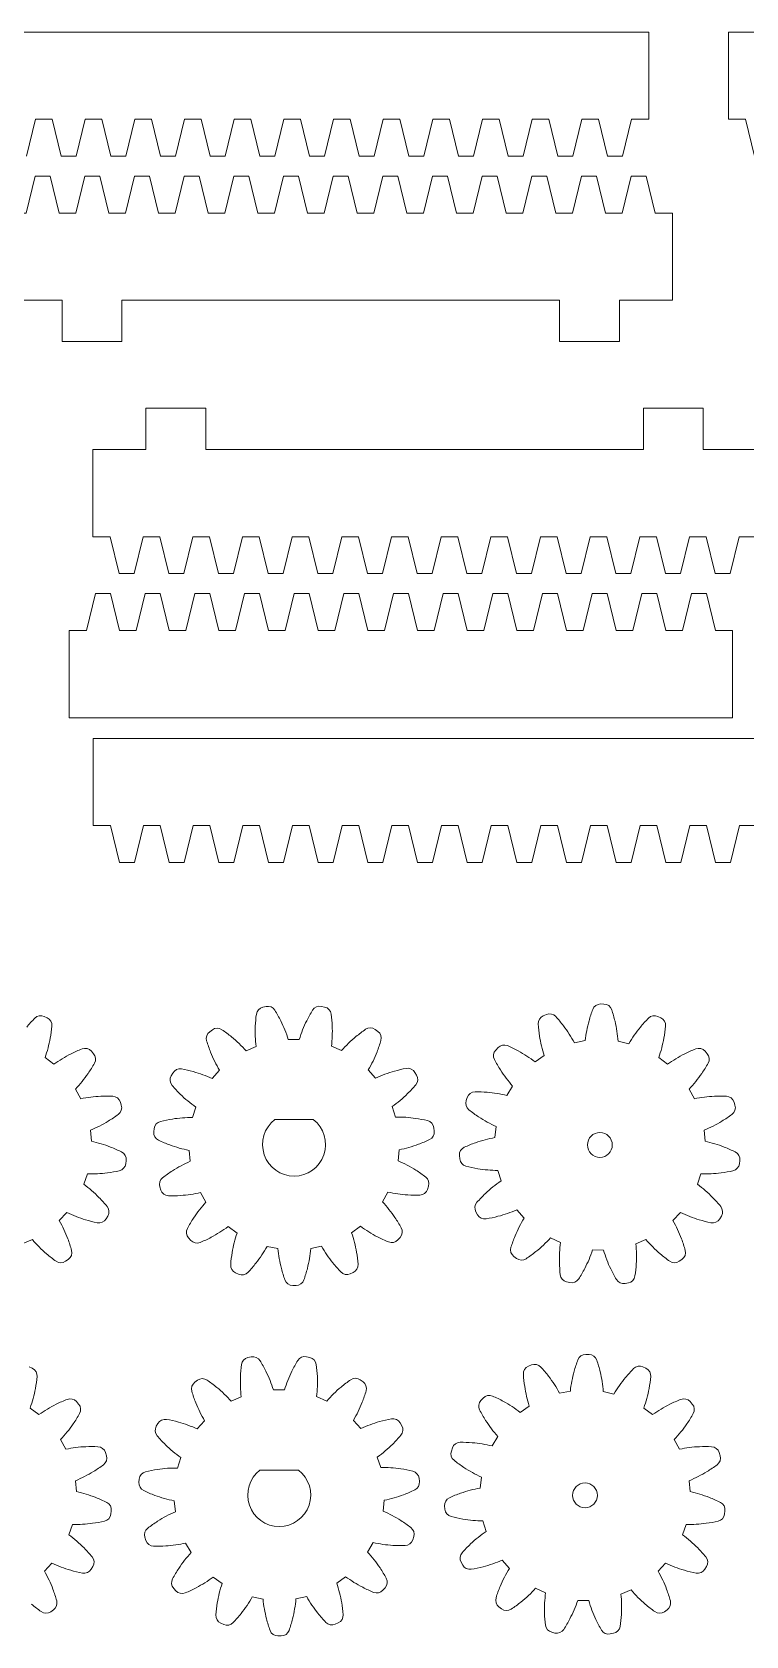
# Model space of a CAD drawing. Header units: millimetres. Extents: x 0 to 634, y 0 to 463.
# Drawn here: x 415.5 to 458.6, y 261.3 to 357.9 of the extents above; entities that cross this region are included whole.
import ezdxf

# ---------------------------------------------------------------- set-up
doc = ezdxf.new("R2010")
doc.units = ezdxf.units.MM
doc.header["$MEASUREMENT"] = 0
doc.layers.get('0').update_dxf_attribs({"linetype": 'CONTINUOUS', "lineweight": 0})

msp = doc.modelspace()

# ---------------------------------------------------------------- linework, layer by layer
for p, q in [((432.50814, 292.40311), (430.18732, 292.40311)), ((431.61202, 271.29268), (429.2912, 271.29268))]:
    msp.add_line(p, q)
for points in [[(414.95516, 284.91906), (415.56628, 285.17856, 0.04019967), (416.42188, 284.32008, 0.021882), (416.99591, 283.87183, 0.31763085), (417.57295, 283.86947), (417.73621, 283.98381, 0.31763085), (417.9312, 284.52692, 0.021882), (417.70613, 285.21957, 0.04019967), (417.19176, 286.31706), (417.64449, 286.80269, 0.04019967), (418.7753, 286.36643, 0.021882), (419.48202, 286.19042, 0.31763085), (420.01013, 286.42296), (420.11277, 286.59382, 0.31763085), (420.07, 287.16928, 0.021882), (419.58266, 287.71051, 0.04019967), (418.66637, 288.5039), (418.88244, 289.13169, 0.04019967), (420.09293, 289.19309, 0.021882), (420.81014, 289.31974, 0.31763085), (421.19801, 289.74698), (421.22228, 289.94482, 0.31763085), (420.94915, 290.45313, 0.021882), (420.2838, 290.74935, 0.04019967), (419.12403, 291.10146), (419.06608, 291.76286, 0.04019967), (420.14694, 292.31129, 0.021882), (420.75062, 292.71871, 0.31763085), (420.93119, 293.26678), (420.87289, 293.45738, 0.31763085), (420.41662, 293.81066, 0.021882), (419.68832, 293.81065, 0.04019967), (418.4856, 293.66059), (418.16364, 294.24124, 0.04019967), (418.92799, 295.18188, 0.021882), (419.31377, 295.79962, 0.31763085), (419.25581, 296.37375), (419.12502, 296.52416, 0.31763085), (418.56451, 296.66131, 0.021882), (417.89917, 296.36508, 0.04019967), (416.86147, 295.7388), (416.33118, 296.1383, 0.04019967), (416.64684, 297.30851, 0.021882), (416.74802, 298.02975, 0.31763085), (416.46155, 298.53067), (416.28089, 298.61488, 0.31763085), (415.71306, 298.51219, 0.021882), (415.22573, 297.97095, 0.04019967)], [(415.52576, 263.20965, 0.021882), (416.09979, 262.76141, 0.31763085), (416.67683, 262.75904), (416.84009, 262.87339, 0.31763085), (417.03508, 263.41649, 0.021882), (416.81001, 264.10915, 0.04019967), (416.29564, 265.20663), (416.74837, 265.69226, 0.04019967), (417.87918, 265.256, 0.021882), (418.5859, 265.07999, 0.31763085), (419.11401, 265.31253), (419.21665, 265.4834, 0.31763085), (419.17388, 266.05885, 0.021882), (418.68654, 266.60009, 0.04019967), (417.77025, 267.39347), (417.98632, 268.02126, 0.04019967), (419.19681, 268.08266, 0.021882), (419.91402, 268.20931, 0.31763085), (420.30189, 268.63655), (420.32616, 268.83439, 0.31763085), (420.05302, 269.3427, 0.021882), (419.38768, 269.63892, 0.04019967), (418.22791, 269.99103), (418.16996, 270.65243, 0.04019967), (419.25082, 271.20087, 0.021882), (419.8545, 271.60829, 0.31763085), (420.03507, 272.15635), (419.97677, 272.34696, 0.31763085), (419.5205, 272.70023, 0.021882), (418.7922, 272.70022, 0.04019967), (417.58948, 272.55016), (417.26752, 273.13081, 0.04019967), (418.03186, 274.07146, 0.021882), (418.41765, 274.6892, 0.31763085), (418.35969, 275.26332), (418.2289, 275.41374, 0.31763085), (417.66839, 275.55089, 0.021882), (417.00305, 275.25465, 0.04019967), (415.96535, 274.62838), (415.43506, 275.02787, 0.04019967), (415.75072, 276.19808, 0.021882), (415.8519, 276.91933, 0.31763085), (415.56543, 277.42024), (415.38477, 277.50446, 0.31763085)]]:
    msp.add_lwpolyline(points, format="xyb")
for points in [[(424.50405, 287.8304, 0.04019967), (425.70354, 288.00436), (426.037, 287.43024, 0.04019967), (425.29153, 286.47456, 0.021882), (424.91811, 285.84927, 0.31763085), (424.98749, 285.27641), (425.12125, 285.12863, 0.31763085), (425.68437, 285.00266, 0.021882), (426.34368, 285.31208, 0.04019967), (427.36871, 285.95889), (427.90686, 285.57003, 0.04019967), (427.61454, 284.39376, 0.021882), (427.52774, 283.67065, 0.31763085), (427.82413, 283.17553), (428.00643, 283.09493, 0.31763085), (428.5721, 283.2089, 0.021882), (429.04856, 283.75974, 0.04019967), (429.72189, 284.76754), (430.37167, 284.63118, 0.04019967), (430.58306, 283.43771, 0.021882), (430.79789, 282.74181, 0.31763085), (431.27002, 282.41005), (431.46935, 282.41057, 0.31763085), (431.93976, 282.74476, 0.021882), (432.15098, 283.44177, 0.04019967), (432.3562, 284.63631), (433.00526, 284.77603, 0.04019967), (433.6838, 283.77173, 0.021882), (434.1631, 283.22336, 0.31763085), (434.72936, 283.11232), (434.91124, 283.19386, 0.31763085), (435.20506, 283.69051, 0.021882), (435.11452, 284.41316, 0.04019967), (434.81612, 285.5879), (435.35225, 285.97954, 0.04019967), (436.38061, 285.33804, 0.021882), (437.04151, 285.03204, 0.31763085), (437.60398, 285.16092), (437.73697, 285.30939, 0.31763085), (437.80338, 285.8826, 0.021882), (437.42674, 286.50595, 0.04019967), (436.67634, 287.45776), (437.00681, 288.0336, 0.04019967), (438.20719, 287.86584, 0.021882), (438.93542, 287.8551, 0.31763085), (439.39684, 288.20161), (439.45794, 288.39134, 0.31763085), (439.28547, 288.94201, 0.021882), (438.68785, 289.35827, 0.04019967), (437.61518, 289.92258), (437.68288, 290.58305, 0.04019967), (438.84771, 290.91803, 0.021882), (439.51734, 291.20442, 0.31763085), (439.79793, 291.70865), (439.77658, 291.90683, 0.31763085), (439.39505, 292.33973, 0.021882), (438.67978, 292.47694, 0.04019967), (437.47033, 292.55616), (437.26353, 293.18707, 0.04019967), (438.19141, 293.96687, 0.021882), (438.68667, 294.50086, 0.31763085), (438.73791, 295.07563), (438.6378, 295.24799, 0.31763085), (438.11317, 295.48828, 0.021882), (437.40394, 295.3227, 0.04019967), (436.26683, 294.90315), (435.82129, 295.3954, 0.04019967), (436.35178, 296.48518, 0.021882), (436.58702, 297.17445, 0.31763085), (436.40006, 297.72036), (436.2385, 297.8371, 0.31763085), (435.66149, 297.84324, 0.021882), (435.08092, 297.4035, 0.04019967), (434.21277, 296.55772), (433.60553, 296.82619, 0.04019967), (433.6469, 298.03753, 0.021882), (433.58146, 298.76289, 0.31763085), (433.18861, 299.18556), (432.99354, 299.2265, 0.31763085), (432.46392, 298.99741, 0.021882), (432.1124, 298.35955, 0.04019967), (431.66331, 297.23378), (430.99938, 297.23206, 0.04019967), (430.54448, 298.35549, 0.021882), (430.18966, 298.99153, 0.31763085), (429.65886, 299.21787), (429.464, 299.17593, 0.31763085), (429.07335, 298.75123, 0.021882), (429.01166, 298.02554, 0.04019967), (429.05929, 296.81443), (428.45346, 296.54282, 0.04019967), (427.58094, 297.3841, 0.021882), (426.99811, 297.82083, 0.31763085), (426.42113, 297.81171), (426.26018, 297.69414, 0.31763085), (426.07604, 297.14726, 0.021882), (426.31485, 296.45922, 0.04019967), (426.85097, 295.37219), (426.40799, 294.87765, 0.04019967), (425.26872, 295.29131, 0.021882), (424.55864, 295.45322, 0.31763085), (424.03526, 295.21022), (423.93604, 295.03734, 0.31763085), (423.99026, 294.46285, 0.021882), (424.48827, 293.93142, 0.04019967), (425.42017, 293.15644), (425.21664, 292.52447, 0.04019967), (424.00762, 292.43899, 0.021882), (423.29307, 292.29809, 0.31763085), (422.91377, 291.86321), (422.89345, 291.66493, 0.31763085), (423.17665, 291.16215, 0.021882), (423.84776, 290.87923, 0.04019967), (425.0143, 290.55028), (425.08541, 289.89017, 0.04019967), (424.01568, 289.32032, 0.021882), (423.42022, 288.90097, 0.31763085), (423.2506, 288.34942), (423.31268, 288.16001, 0.31763085), (423.77589, 287.81589, 0.021882)], [(454.89917, 296.36508, 0.04019967), (453.86147, 295.7388), (453.33118, 296.1383, 0.04019967), (453.64684, 297.30851, 0.021882), (453.74802, 298.02975, 0.31763085), (453.46155, 298.53067), (453.28089, 298.61488, 0.31763085), (452.71306, 298.51219, 0.021882), (452.22573, 297.97095, 0.04019967), (451.53247, 296.97675), (450.88553, 297.12602, 0.04019967), (450.69794, 298.32345, 0.021882), (450.49701, 299.02349, 0.31763085), (450.03157, 299.36459), (449.83228, 299.36804, 0.31763085), (449.3553, 299.04327, 0.021882), (449.13025, 298.35061, 0.04019967), (448.9013, 297.16038), (448.24959, 297.03361, 0.04019967), (447.59117, 298.05122, 0.021882), (447.12288, 298.60902, 0.31763085), (446.55894, 298.73131), (446.37548, 298.6534, 0.31763085), (446.07183, 298.16271, 0.021882), (446.14797, 297.43839, 0.04019967), (446.42292, 296.25795), (445.87911, 295.87706, 0.04019967), (444.86372, 296.53889, 0.021882), (444.20904, 296.85799, 0.31763085), (443.64412, 296.74033), (443.5082, 296.59454, 0.31763085), (443.43039, 296.02277, 0.021882), (443.79455, 295.39204, 0.04019967), (444.52586, 294.42548), (444.18399, 293.85634, 0.04019967), (442.98719, 294.04795, 0.021882), (442.25932, 294.07318, 0.31763085), (441.79109, 293.73592), (441.72623, 293.54745, 0.31763085), (441.88771, 292.99346, 0.021882), (442.47692, 292.56538, 0.04019967), (443.53814, 291.97984), (443.45732, 291.32085, 0.04019967), (442.28605, 291.00912, 0.021882), (441.61085, 290.73611, 0.31763085), (441.32028, 290.23757), (441.33767, 290.039, 0.31763085), (441.71052, 289.59859, 0.021882), (442.42291, 289.44717, 0.04019967), (443.63055, 289.34389), (443.82475, 288.709, 0.04019967), (442.88153, 287.94782, 0.021882), (442.37575, 287.42379, 0.31763085), (442.31307, 286.85016), (442.40973, 286.67584, 0.31763085), (442.92948, 286.42515, 0.021882), (443.64187, 286.57658, 0.04019967), (444.7871, 286.97342), (445.22275, 286.4724, 0.04019967), (444.67068, 285.39339, 0.021882), (444.42176, 284.70894, 0.31763085), (444.59782, 284.15941), (444.75702, 284.03948, 0.31763085), (445.3338, 284.02186, 0.021882), (445.92301, 284.44996, 0.04019967), (446.80782, 285.2783), (447.40959, 284.99779, 0.04019967), (447.34412, 283.78751, 0.021882), (447.39511, 283.061, 0.31763085), (447.77947, 282.63059), (447.97369, 282.58577, 0.31763085), (448.50776, 282.80428, 0.021882), (448.87191, 283.43501, 0.04019967), (449.34331, 284.55162), (450.00715, 284.54013, 0.04019967), (450.4396, 283.40786, 0.021882), (450.78169, 282.76489, 0.31763085), (451.30787, 282.52803), (451.50353, 282.56609, 0.31763085), (451.90256, 282.98293, 0.021882), (451.97868, 283.70724, 0.04019967), (451.95516, 284.91906), (452.56628, 285.17856, 0.04019967), (453.42188, 284.32008, 0.021882), (453.99591, 283.87183, 0.31763085), (454.57295, 283.86947), (454.73621, 283.98381, 0.31763085), (454.9312, 284.52692, 0.021882), (454.70613, 285.21957, 0.04019967), (454.19176, 286.31706), (454.64449, 286.80269, 0.04019967), (455.7753, 286.36643, 0.021882), (456.48202, 286.19042, 0.31763085), (457.01013, 286.42296), (457.11277, 286.59382, 0.31763085), (457.07, 287.16928, 0.021882), (456.58266, 287.71051, 0.04019967), (455.66637, 288.5039), (455.88244, 289.13169, 0.04019967), (457.09293, 289.19309, 0.021882), (457.81014, 289.31974, 0.31763085), (458.19801, 289.74698), (458.22228, 289.94482, 0.31763085), (457.94915, 290.45313, 0.021882), (457.2838, 290.74935, 0.04019967), (456.12403, 291.10146), (456.06608, 291.76286, 0.04019967), (457.14694, 292.31129, 0.021882), (457.75062, 292.71871, 0.31763085), (457.93119, 293.26678), (457.87289, 293.45738, 0.31763085), (457.41662, 293.81066, 0.021882), (456.68832, 293.81065, 0.04019967), (455.4856, 293.66059), (455.16364, 294.24124, 0.04019967), (455.92799, 295.18188, 0.021882), (456.31377, 295.79962, 0.31763085), (456.25581, 296.37375), (456.12502, 296.52416, 0.31763085), (455.56451, 296.66131, 0.021882)], [(423.60793, 266.71997, 0.04019967), (424.80742, 266.89394), (425.14088, 266.31981, 0.04019967), (424.3954, 265.36414, 0.021882), (424.02199, 264.73884, 0.31763085), (424.09137, 264.16598), (424.22513, 264.0182, 0.31763085), (424.78825, 263.89224, 0.021882), (425.44756, 264.20166, 0.04019967), (426.47259, 264.84846), (427.01074, 264.4596, 0.04019967), (426.71842, 263.28334, 0.021882), (426.63162, 262.56022, 0.31763085), (426.928, 262.06511), (427.1103, 261.98451, 0.31763085), (427.67598, 262.09848, 0.021882), (428.15244, 262.64931, 0.04019967), (428.82577, 263.65711), (429.47555, 263.52075, 0.04019967), (429.68694, 262.32729, 0.021882), (429.90176, 261.63138, 0.31763085), (430.3739, 261.29963), (430.57323, 261.30014, 0.31763085), (431.04364, 261.63434, 0.021882), (431.25486, 262.33134, 0.04019967), (431.46007, 263.52589), (432.10914, 263.6656, 0.04019967), (432.78768, 262.6613, 0.021882), (433.26698, 262.11294, 0.31763085), (433.83324, 262.0019), (434.01512, 262.08344, 0.31763085), (434.30894, 262.58008, 0.021882), (434.2184, 263.30274, 0.04019967), (433.92, 264.47747), (434.45613, 264.86911, 0.04019967), (435.48449, 264.22762, 0.021882), (436.14539, 263.92161, 0.31763085), (436.70786, 264.05049), (436.84085, 264.19896, 0.31763085), (436.90726, 264.77217, 0.021882), (436.53062, 265.39552, 0.04019967), (435.78021, 266.34733), (436.11069, 266.92317, 0.04019967), (437.31107, 266.75541, 0.021882), (438.0393, 266.74468, 0.31763085), (438.50072, 267.09119), (438.56182, 267.28091, 0.31763085), (438.38935, 267.83158, 0.021882), (437.79173, 268.24785, 0.04019967), (436.71906, 268.81215), (436.78675, 269.47262, 0.04019967), (437.95158, 269.8076, 0.021882), (438.62122, 270.09399, 0.31763085), (438.90181, 270.59822), (438.88046, 270.7964, 0.31763085), (438.49892, 271.22931, 0.021882), (437.78366, 271.36651, 0.04019967), (436.57421, 271.44574), (436.36741, 272.07664, 0.04019967), (437.29529, 272.85644, 0.021882), (437.79055, 273.39044, 0.31763085), (437.84179, 273.9652), (437.74168, 274.13756, 0.31763085), (437.21705, 274.37785, 0.021882), (436.50781, 274.21227, 0.04019967), (435.37071, 273.79272), (434.92517, 274.28497, 0.04019967), (435.45566, 275.37475, 0.021882), (435.6909, 276.06402, 0.31763085), (435.50394, 276.60994), (435.34238, 276.72668, 0.31763085), (434.76537, 276.73281, 0.021882), (434.1848, 276.29307, 0.04019967), (433.31664, 275.44729), (432.70941, 275.71577, 0.04019967), (432.75078, 276.9271, 0.021882), (432.68534, 277.65246, 0.31763085), (432.29249, 278.07513), (432.09742, 278.11607, 0.31763085), (431.5678, 277.88698, 0.021882), (431.21628, 277.24912, 0.04019967), (430.76719, 276.12335), (430.10326, 276.12163, 0.04019967), (429.64836, 277.24507, 0.021882), (429.29354, 277.8811, 0.31763085), (428.76274, 278.10745), (428.56788, 278.0655, 0.31763085), (428.17723, 277.6408, 0.021882), (428.11554, 276.91511, 0.04019967), (428.16317, 275.70401), (427.55734, 275.43239, 0.04019967), (426.68482, 276.27367, 0.021882), (426.10199, 276.7104, 0.31763085), (425.52501, 276.70129), (425.36406, 276.58371, 0.31763085), (425.17992, 276.03683, 0.021882), (425.41873, 275.34879, 0.04019967), (425.95485, 274.26177), (425.51186, 273.76722, 0.04019967), (424.3726, 274.18089, 0.021882), (423.66252, 274.3428, 0.31763085), (423.13914, 274.09979), (423.03992, 273.92692, 0.31763085), (423.09414, 273.35242, 0.021882), (423.59215, 272.821, 0.04019967), (424.52405, 272.04601), (424.32052, 271.41404, 0.04019967), (423.11149, 271.32856, 0.021882), (422.39695, 271.18766, 0.31763085), (422.01765, 270.75278), (421.99733, 270.5545, 0.31763085), (422.28053, 270.05173, 0.021882), (422.95163, 269.76881, 0.04019967), (424.11818, 269.43986), (424.18929, 268.77974, 0.04019967), (423.11956, 268.2099, 0.021882), (422.5241, 267.79054, 0.31763085), (422.35448, 267.23899), (422.41656, 267.04959, 0.31763085), (422.87977, 266.70547, 0.021882)], [(454.00305, 275.25465, 0.04019967), (452.96535, 274.62838), (452.43506, 275.02787, 0.04019967), (452.75072, 276.19808, 0.021882), (452.8519, 276.91933, 0.31763085), (452.56543, 277.42024), (452.38477, 277.50446, 0.31763085), (451.81694, 277.40177, 0.021882), (451.32961, 276.86053, 0.04019967), (450.63635, 275.86633), (449.98941, 276.01559, 0.04019967), (449.80182, 277.21303, 0.021882), (449.60089, 277.91307, 0.31763085), (449.13545, 278.25416), (448.93616, 278.25761, 0.31763085), (448.45918, 277.93284, 0.021882), (448.23413, 277.24018, 0.04019967), (448.00518, 276.04996), (447.35346, 275.92319, 0.04019967), (446.69505, 276.9408, 0.021882), (446.22676, 277.49859, 0.31763085), (445.66282, 277.62088), (445.47935, 277.54297, 0.31763085), (445.17571, 277.05228, 0.021882), (445.25185, 276.32796, 0.04019967), (445.5268, 275.14752), (444.98299, 274.76663, 0.04019967), (443.9676, 275.42847, 0.021882), (443.31292, 275.74756, 0.31763085), (442.748, 275.62991), (442.61208, 275.48411, 0.31763085), (442.53427, 274.91234, 0.021882), (442.89843, 274.28161, 0.04019967), (443.62974, 273.31506), (443.28787, 272.74591, 0.04019967), (442.09107, 272.93753, 0.021882), (441.3632, 272.96276, 0.31763085), (440.89497, 272.6255), (440.8301, 272.43703, 0.31763085), (440.99158, 271.88304, 0.021882), (441.5808, 271.45495, 0.04019967), (442.64202, 270.86942), (442.5612, 270.21042, 0.04019967), (441.38993, 269.89869, 0.021882), (440.71473, 269.62569, 0.31763085), (440.42415, 269.12714), (440.44155, 268.92858, 0.31763085), (440.8144, 268.48816, 0.021882), (441.52679, 268.33675, 0.04019967), (442.73443, 268.23347), (442.92863, 267.59857, 0.04019967), (441.98541, 266.83739, 0.021882), (441.47962, 266.31336, 0.31763085), (441.41695, 265.73973), (441.51361, 265.56541, 0.31763085), (442.03335, 265.31472, 0.021882), (442.74574, 265.46616, 0.04019967), (443.89098, 265.86299), (444.32663, 265.36197, 0.04019967), (443.77456, 264.28296, 0.021882), (443.52564, 263.59852, 0.31763085), (443.7017, 263.04899), (443.8609, 262.92905, 0.31763085), (444.43768, 262.91144, 0.021882), (445.02689, 263.33953, 0.04019967), (445.9117, 264.16787), (446.51347, 263.88736, 0.04019967), (446.448, 262.67709, 0.021882), (446.49899, 261.95057, 0.31763085), (446.88335, 261.52016), (447.07757, 261.47535, 0.31763085), (447.61164, 261.69385, 0.021882), (447.97579, 262.32459, 0.04019967), (448.44719, 263.4412), (449.11103, 263.4297, 0.04019967), (449.54348, 262.29743, 0.021882), (449.88557, 261.65447, 0.31763085), (450.41175, 261.4176), (450.60741, 261.45566, 0.31763085), (451.00644, 261.8725, 0.021882), (451.08256, 262.59682, 0.04019967), (451.05904, 263.80863), (451.67016, 264.06813, 0.04019967), (452.52576, 263.20965, 0.021882), (453.09979, 262.76141, 0.31763085), (453.67683, 262.75904), (453.84009, 262.87339, 0.31763085), (454.03508, 263.41649, 0.021882), (453.81001, 264.10915, 0.04019967), (453.29564, 265.20663), (453.74837, 265.69226, 0.04019967), (454.87918, 265.256, 0.021882), (455.5859, 265.07999, 0.31763085), (456.11401, 265.31253), (456.21665, 265.4834, 0.31763085), (456.17388, 266.05885, 0.021882), (455.68654, 266.60009, 0.04019967), (454.77025, 267.39347), (454.98632, 268.02126, 0.04019967), (456.19681, 268.08266, 0.021882), (456.91402, 268.20931, 0.31763085), (457.30189, 268.63655), (457.32616, 268.83439, 0.31763085), (457.05302, 269.3427, 0.021882), (456.38768, 269.63892, 0.04019967), (455.22791, 269.99103), (455.16996, 270.65243, 0.04019967), (456.25082, 271.20087, 0.021882), (456.8545, 271.60829, 0.31763085), (457.03507, 272.15635), (456.97677, 272.34696, 0.31763085), (456.5205, 272.70023, 0.021882), (455.7922, 272.70022, 0.04019967), (454.58948, 272.55016), (454.26752, 273.13081, 0.04019967), (455.03186, 274.07146, 0.021882), (455.41765, 274.6892, 0.31763085), (455.35969, 275.26332), (455.2289, 275.41374, 0.31763085), (454.66839, 275.55089, 0.021882)]]:
    msp.add_lwpolyline(points, format="xyb", close=True)
at = {"linetype": 'Continuous'}
for points in [[(412.73471, 357.91698, 0), (415.93471, 357.91698, 0), (419.53471, 357.91698, 0), (445.93471, 357.91698, 0), (449.53471, 357.91698, 0), (452.73471, 357.91698, 0), (452.73471, 352.66698, 0), (451.70121, 352.66698, 0), (451.1538, 350.44354, 0), (450.2538, 350.44354, 0), (449.70639, 352.66698, 0), (448.70636, 352.66698, 0), (448.15896, 350.44354, 0), (447.25896, 350.44354, 0), (446.71155, 352.66698, 0), (445.71152, 352.66698, 0), (445.16411, 350.44354, 0), (444.26411, 350.44354, 0), (443.7167, 352.66698, 0), (442.71668, 352.66698, 0), (442.16927, 350.44354, 0), (441.26927, 350.44354, 0), (440.72186, 352.66698, 0), (439.72183, 352.66698, 0), (439.17442, 350.44354, 0), (438.27442, 350.44354, 0), (437.72702, 352.66698, 0), (436.72699, 352.66698, 0), (436.17958, 350.44354, 0), (435.27958, 350.44354, 0), (434.73217, 352.66698, 0), (433.73214, 352.66698, 0), (433.18474, 350.44354, 0), (432.28474, 350.44354, 0), (431.73733, 352.66698, 0), (430.7373, 352.66698, 0), (430.18989, 350.44354, 0), (429.28989, 350.44354, 0), (428.74248, 352.66698, 0), (427.74246, 352.66698, 0), (427.19505, 350.44354, 0), (426.29505, 350.44354, 0), (425.74764, 352.66698, 0), (424.74761, 352.66698, 0), (424.2002, 350.44354, 0), (423.3002, 350.44354, 0), (422.75279, 352.66698, 0), (421.75277, 352.66698, 0), (421.20536, 350.44354, 0), (420.30536, 350.44354, 0), (419.75795, 352.66698, 0), (418.75792, 352.66698, 0), (418.21051, 350.44354, 0), (417.31051, 350.44354, 0), (416.76311, 352.66698, 0), (415.76308, 352.66698, 0), (415.21567, 350.44354, 0)], [(459.11567, 350.44354, 0), (458.56826, 352.66698, 0), (457.53471, 352.66698, 0), (457.53471, 357.91698, 0), (460.73471, 357.91698, 0)], [(418.73594, 349.24064, 0), (418.18853, 347.0172, 0), (417.18851, 347.0172, 0), (416.6411, 349.24064, 0), (415.7411, 349.24064, 0), (415.19369, 347.0172, 0), (414.16019, 347.0172, 0), (414.16019, 341.7672, 0), (417.36019, 341.7672, 0)], [(424.72563, 349.24064, 0), (424.17822, 347.0172, 0), (423.17819, 347.0172, 0), (422.63079, 349.24064, 0), (421.73079, 349.24064, 0), (421.18338, 347.0172, 0), (420.18335, 347.0172, 0), (419.63594, 349.24064, 0), (418.73594, 349.24064, 0)], [(430.71532, 349.24064, 0), (430.16791, 347.0172, 0), (429.16788, 347.0172, 0), (428.62047, 349.24064, 0), (427.72047, 349.24064, 0), (427.17307, 347.0172, 0), (426.17304, 347.0172, 0), (425.62563, 349.24064, 0), (424.72563, 349.24064, 0)], [(436.70501, 349.24064, 0), (436.1576, 347.0172, 0), (435.15757, 347.0172, 0), (434.61016, 349.24064, 0), (433.71016, 349.24064, 0), (433.16276, 347.0172, 0), (432.16273, 347.0172, 0), (431.61532, 349.24064, 0), (430.71532, 349.24064, 0)], [(442.6947, 349.24064, 0), (442.14729, 347.0172, 0), (441.14726, 347.0172, 0), (440.59985, 349.24064, 0), (439.69985, 349.24064, 0), (439.15244, 347.0172, 0), (438.15242, 347.0172, 0), (437.60501, 349.24064, 0), (436.70501, 349.24064, 0)], [(448.68438, 349.24064, 0), (448.13698, 347.0172, 0), (447.13695, 347.0172, 0), (446.58954, 349.24064, 0), (445.68954, 349.24064, 0), (445.14213, 347.0172, 0), (444.1421, 347.0172, 0), (443.5947, 349.24064, 0), (442.6947, 349.24064, 0)], [(447.36019, 339.2672, 0), (450.96019, 339.2672, 0), (450.96019, 341.7672, 0), (454.16019, 341.7672, 0), (454.16019, 347.0172, 0), (453.12664, 347.0172, 0), (452.57923, 349.24064, 0), (451.67923, 349.24064, 0), (451.13182, 347.0172, 0), (450.13179, 347.0172, 0), (449.58438, 349.24064, 0), (448.68438, 349.24064, 0)], [(417.36019, 341.7672, 0), (417.36019, 339.2672, 0), (420.96019, 339.2672, 0), (420.96019, 341.7672, 0), (447.36019, 341.7672, 0), (447.36019, 339.2672, 0), (447.36019, 341.7672, 0)], [(422.41729, 332.76516, 0), (422.41729, 335.26516, 0), (426.01729, 335.26516, 0), (426.01729, 332.76516, 0), (452.41729, 332.76516, 0), (452.41729, 335.26516, 0), (452.41729, 332.76516, 0)], [(452.41729, 335.26516, 0), (456.01729, 335.26516, 0), (456.01729, 332.76516, 0), (459.21729, 332.76516, 0), (459.21729, 327.51516, 0), (458.18374, 327.51516, 0), (457.63634, 325.29171, 0), (456.73634, 325.29171, 0), (456.18893, 327.51516, 0), (455.1889, 327.51516, 0), (454.64149, 325.29171, 0), (453.74149, 325.29171, 0)], [(423.79305, 325.29171, 0), (423.24564, 327.51516, 0), (422.24561, 327.51516, 0), (421.6982, 325.29171, 0), (420.7982, 325.29171, 0), (420.2508, 327.51516, 0), (419.21729, 327.51516, 0), (419.21729, 332.76516, 0), (422.41729, 332.76516, 0)], [(429.78274, 325.29171, 0), (429.23533, 327.51516, 0), (428.2353, 327.51516, 0), (427.68789, 325.29171, 0), (426.78789, 325.29171, 0), (426.24049, 327.51516, 0), (425.24046, 327.51516, 0), (424.69305, 325.29171, 0), (423.79305, 325.29171, 0)], [(435.77243, 325.29171, 0), (435.22502, 327.51516, 0), (434.22499, 327.51516, 0), (433.67758, 325.29171, 0), (432.77758, 325.29171, 0), (432.23017, 327.51516, 0), (431.23015, 327.51516, 0), (430.68274, 325.29171, 0), (429.78274, 325.29171, 0)], [(441.76211, 325.29171, 0), (441.21471, 327.51516, 0), (440.21468, 327.51516, 0), (439.66727, 325.29171, 0), (438.76727, 325.29171, 0), (438.21986, 327.51516, 0), (437.21983, 327.51516, 0), (436.67243, 325.29171, 0), (435.77243, 325.29171, 0)], [(447.7518, 325.29171, 0), (447.20439, 327.51516, 0), (446.20437, 327.51516, 0), (445.65696, 325.29171, 0), (444.75696, 325.29171, 0), (444.20955, 327.51516, 0), (443.20952, 327.51516, 0), (442.66211, 325.29171, 0), (441.76211, 325.29171, 0)], [(453.74149, 325.29171, 0), (453.19408, 327.51516, 0), (452.19406, 327.51516, 0), (451.64665, 325.29171, 0), (450.74665, 325.29171, 0), (450.19924, 327.51516, 0), (449.19921, 327.51516, 0), (448.6518, 325.29171, 0), (447.7518, 325.29171, 0)], [(459.23927, 315.36532, 0), (456.03927, 315.36532, 0), (452.43927, 315.36532, 0), (426.03927, 315.36532, 0), (422.43927, 315.36532, 0), (419.23927, 315.36532, 0), (419.23927, 310.11532, 0), (420.27278, 310.11532, 0), (420.82019, 307.89188, 0), (421.72019, 307.89188, 0), (422.26759, 310.11532, 0), (423.26762, 310.11532, 0), (423.81503, 307.89188, 0), (424.71503, 307.89188, 0), (425.26244, 310.11532, 0), (426.26247, 310.11532, 0), (426.80987, 307.89188, 0), (427.70987, 307.89188, 0), (428.25728, 310.11532, 0), (429.25731, 310.11532, 0), (429.80472, 307.89188, 0), (430.70472, 307.89188, 0), (431.25213, 310.11532, 0), (432.25215, 310.11532, 0), (432.79956, 307.89188, 0), (433.69956, 307.89188, 0), (434.24697, 310.11532, 0), (435.247, 310.11532, 0), (435.79441, 307.89188, 0), (436.69441, 307.89188, 0), (437.24181, 310.11532, 0), (438.24184, 310.11532, 0), (438.78925, 307.89188, 0), (439.68925, 307.89188, 0), (440.23666, 310.11532, 0), (441.23669, 310.11532, 0), (441.78409, 307.89188, 0), (442.68409, 307.89188, 0), (443.2315, 310.11532, 0), (444.23153, 310.11532, 0), (444.77894, 307.89188, 0), (445.67894, 307.89188, 0), (446.22635, 310.11532, 0), (447.22637, 310.11532, 0), (447.77378, 307.89188, 0), (448.67378, 307.89188, 0), (449.22119, 310.11532, 0), (450.22122, 310.11532, 0), (450.76863, 307.89188, 0), (451.66863, 307.89188, 0), (452.21604, 310.11532, 0), (453.21606, 310.11532, 0), (453.76347, 307.89188, 0), (454.66347, 307.89188, 0), (455.21088, 310.11532, 0), (456.21091, 310.11532, 0), (456.75832, 307.89188, 0), (457.65832, 307.89188, 0), (458.20572, 310.11532, 0), (459.23927, 310.11532, 0)]]:
    msp.add_polyline3d(points, dxfattribs=at)
msp.add_polyline3d([(454.59182, 316.61537, 0), (457.79182, 316.61537, 0), (457.79182, 321.86537, 0), (456.75832, 321.86537, 0), (456.21091, 324.08882, 0), (455.31091, 324.08882, 0), (454.7635, 321.86537, 0), (453.76347, 321.86537, 0), (453.21606, 324.08882, 0), (452.31606, 324.08882, 0), (451.76865, 321.86537, 0), (450.76863, 321.86537, 0), (450.22122, 324.08882, 0), (449.32122, 324.08882, 0), (448.77381, 321.86537, 0), (447.77378, 321.86537, 0), (447.22637, 324.08882, 0), (446.32637, 324.08882, 0), (445.77897, 321.86537, 0), (444.77894, 321.86537, 0), (444.23153, 324.08882, 0), (443.33153, 324.08882, 0), (442.78412, 321.86537, 0), (441.78409, 321.86537, 0), (441.23669, 324.08882, 0), (440.33669, 324.08882, 0), (439.78928, 321.86537, 0), (438.78925, 321.86537, 0), (438.24184, 324.08882, 0), (437.34184, 324.08882, 0), (436.79443, 321.86537, 0), (435.79441, 321.86537, 0), (435.247, 324.08882, 0), (434.347, 324.08882, 0), (433.79959, 321.86537, 0), (432.79956, 321.86537, 0), (432.25215, 324.08882, 0), (431.35215, 324.08882, 0), (430.80475, 321.86537, 0), (429.80472, 321.86537, 0), (429.25731, 324.08882, 0), (428.35731, 324.08882, 0), (427.8099, 321.86537, 0), (426.80987, 321.86537, 0), (426.26247, 324.08882, 0), (425.36247, 324.08882, 0), (424.81506, 321.86537, 0), (423.81503, 321.86537, 0), (423.26762, 324.08882, 0), (422.36762, 324.08882, 0), (421.82021, 321.86537, 0), (420.82019, 321.86537, 0), (420.27278, 324.08882, 0), (419.37278, 324.08882, 0), (418.82537, 321.86537, 0), (417.79182, 321.86537, 0), (417.79182, 316.61537, 0), (420.99182, 316.61537, 0), (424.59182, 316.61537, 0), (450.99182, 316.61537, 0)], close=True, dxfattribs=at)
for centre in [(449.78493, 290.87923), (448.8888, 269.76881)]:
    msp.add_circle(centre, 0.75)
for centre in [(431.34773, 290.89863), (430.45161, 269.78821)]:
    msp.add_arc(centre, 1.9, 127.6431625, 52.3568375)

doc.saveas('drawing.dxf')
